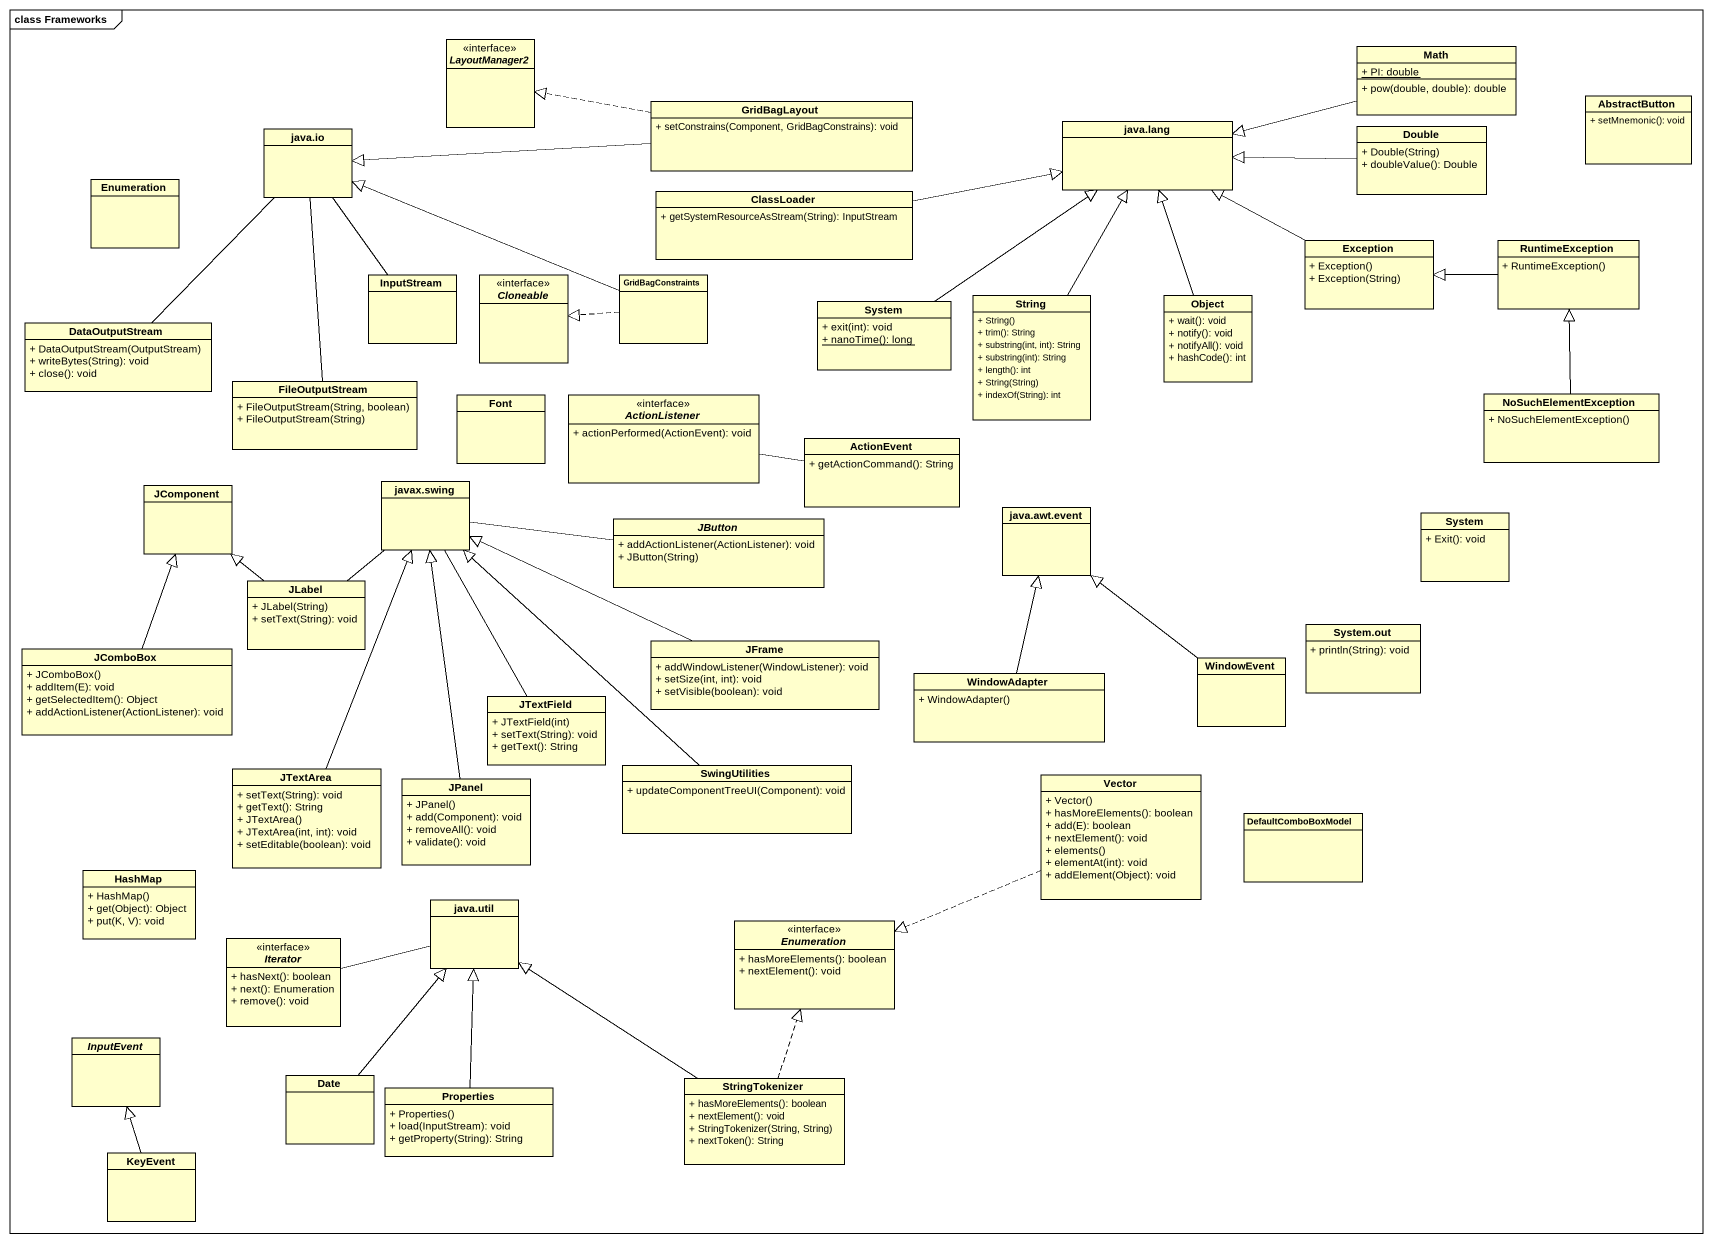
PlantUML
@startuml
mainframe class Frameworks
hide circle
hide empty members
skinparam classAttributeIconSize 0
interface LayoutManager2
class Math {
  {static} + PI: double
  + pow(double, double): double
}
class GridBagLayout {
  + setConstrains(Component, GridBagConstrains): void
}
class AbstractButton {
  + setMnemonic(): void
}
class "java.io" as java_io
class "java.lang" as java_lang
class Double {
  + Double(String)
  + doubleValue(): Double
}
class Enumeration
class ClassLoader {
  + getSystemResourceAsStream(String): InputStream
}
class InputStream
interface Cloneable
class GridBagConstraints
class "Exception" as Exception_ {
  + Exception()
  + Exception(String)
}
class RuntimeException {
  + RuntimeException()
}
class DataOutputStream {
  + DataOutputStream(OutputStream)
  + writeBytes(String): void
  + close(): void
}
class System {
  + exit(int): void
  {static} + nanoTime(): long
}
class String {
  + String()
  + trim(): String
  + substring(int, int): String
  + substring(int): String
  + length(): int
  + String(String)
  + indexOf(String): int
}
class "Object" as Object_ {
  + wait(): void
  + notify(): void
  + notifyAll(): void
  + hashCode(): int
}
class FileOutputStream {
  + FileOutputStream(String, boolean)
  + FileOutputStream(String)
}
class Font
interface ActionListener {
  + actionPerformed(ActionEvent): void
}
class NoSuchElementException {
  + NoSuchElementException()
}
class ActionEvent {
  + getActionCommand(): String
}
class JComponent
class "javax.swing" as javax_swing
abstract class JButton {
  + addActionListener(ActionListener): void
  + JButton(String)
}
class "java.awt.event" as java_awt_event
class "System" as System_2 {
  + Exit(): void
}
class JLabel {
  + JLabel(String)
  + setText(String): void
}
class "System.out" as System_out {
  + println(String): void
}
class JComboBox {
  + JComboBox()
  + addItem(E): void
  + getSelectedItem(): Object
  + addActionListener(ActionListener): void
}
class JFrame {
  + addWindowListener(WindowListener): void
  + setSize(int, int): void
  + setVisible(boolean): void
}
class WindowAdapter {
  + WindowAdapter()
}
class WindowEvent
class JTextField {
  + JTextField(int)
  + setText(String): void
  + getText(): String
}
class JTextArea {
  + setText(String): void
  + getText(): String
  + JTextArea()
  + JTextArea(int, int): void
  + setEditable(boolean): void
}
class SwingUtilities {
  + updateComponentTreeUI(Component): void
}
class JPanel {
  + JPanel()
  + add(Component): void
  + removeAll(): void
  + validate(): void
}
class Vector {
  + Vector()
  + hasMoreElements(): boolean
  + add(E): boolean
  + nextElement(): void
  + elements()
  + elementAt(int): void
  + addElement(Object): void
}
class DefaultComboBoxModel
class HashMap {
  + HashMap()
  + get(Object): Object
  + put(K, V): void
}
class "java.util" as java_util
interface Iterator {
  + hasNext(): boolean
  + next(): Enumeration
  + remove(): void
}
interface "Enumeration" as Enumeration_2 {
  + hasMoreElements(): boolean
  + nextElement(): void
}
abstract class InputEvent
class Date
class StringTokenizer {
  + hasMoreElements(): boolean
  + nextElement(): void
  + StringTokenizer(String, String)
  + nextToken(): String
}
class Properties {
  + Properties()
  + load(InputStream): void
  + getProperty(String): String
}
class KeyEvent
Math -left-|> java_lang
GridBagLayout .left.|> LayoutManager2
GridBagLayout -left-|> java_io
Double -left-|> java_lang
ClassLoader -right-|> java_lang
InputStream -up- java_io
GridBagConstraints -left-|> java_io
GridBagConstraints .left.|> Cloneable
Exception_ -left-|> java_lang
RuntimeException -left-|> Exception_
DataOutputStream -up- java_io
System -up-|> java_lang
String -up-|> java_lang
Object_ -up-|> java_lang
FileOutputStream -up- java_io
ActionListener -right- ActionEvent
NoSuchElementException -up-|> RuntimeException
javax_swing -right- JButton
JLabel -up-|> JComponent
JLabel -up- javax_swing
JComboBox -up-|> JComponent
JFrame -left-|> javax_swing
WindowAdapter -up-|> java_awt_event
WindowEvent -up-|> java_awt_event
JTextField -up- javax_swing
JTextArea -up-|> javax_swing
SwingUtilities -up-|> javax_swing
JPanel -up-|> javax_swing
Vector .left.|> Enumeration_2
Iterator -right- java_util
Date -up-|> java_util
StringTokenizer -up-|> java_util
StringTokenizer .up.|> Enumeration_2
Properties -up-|> java_util
KeyEvent -up-|> InputEvent
@enduml
